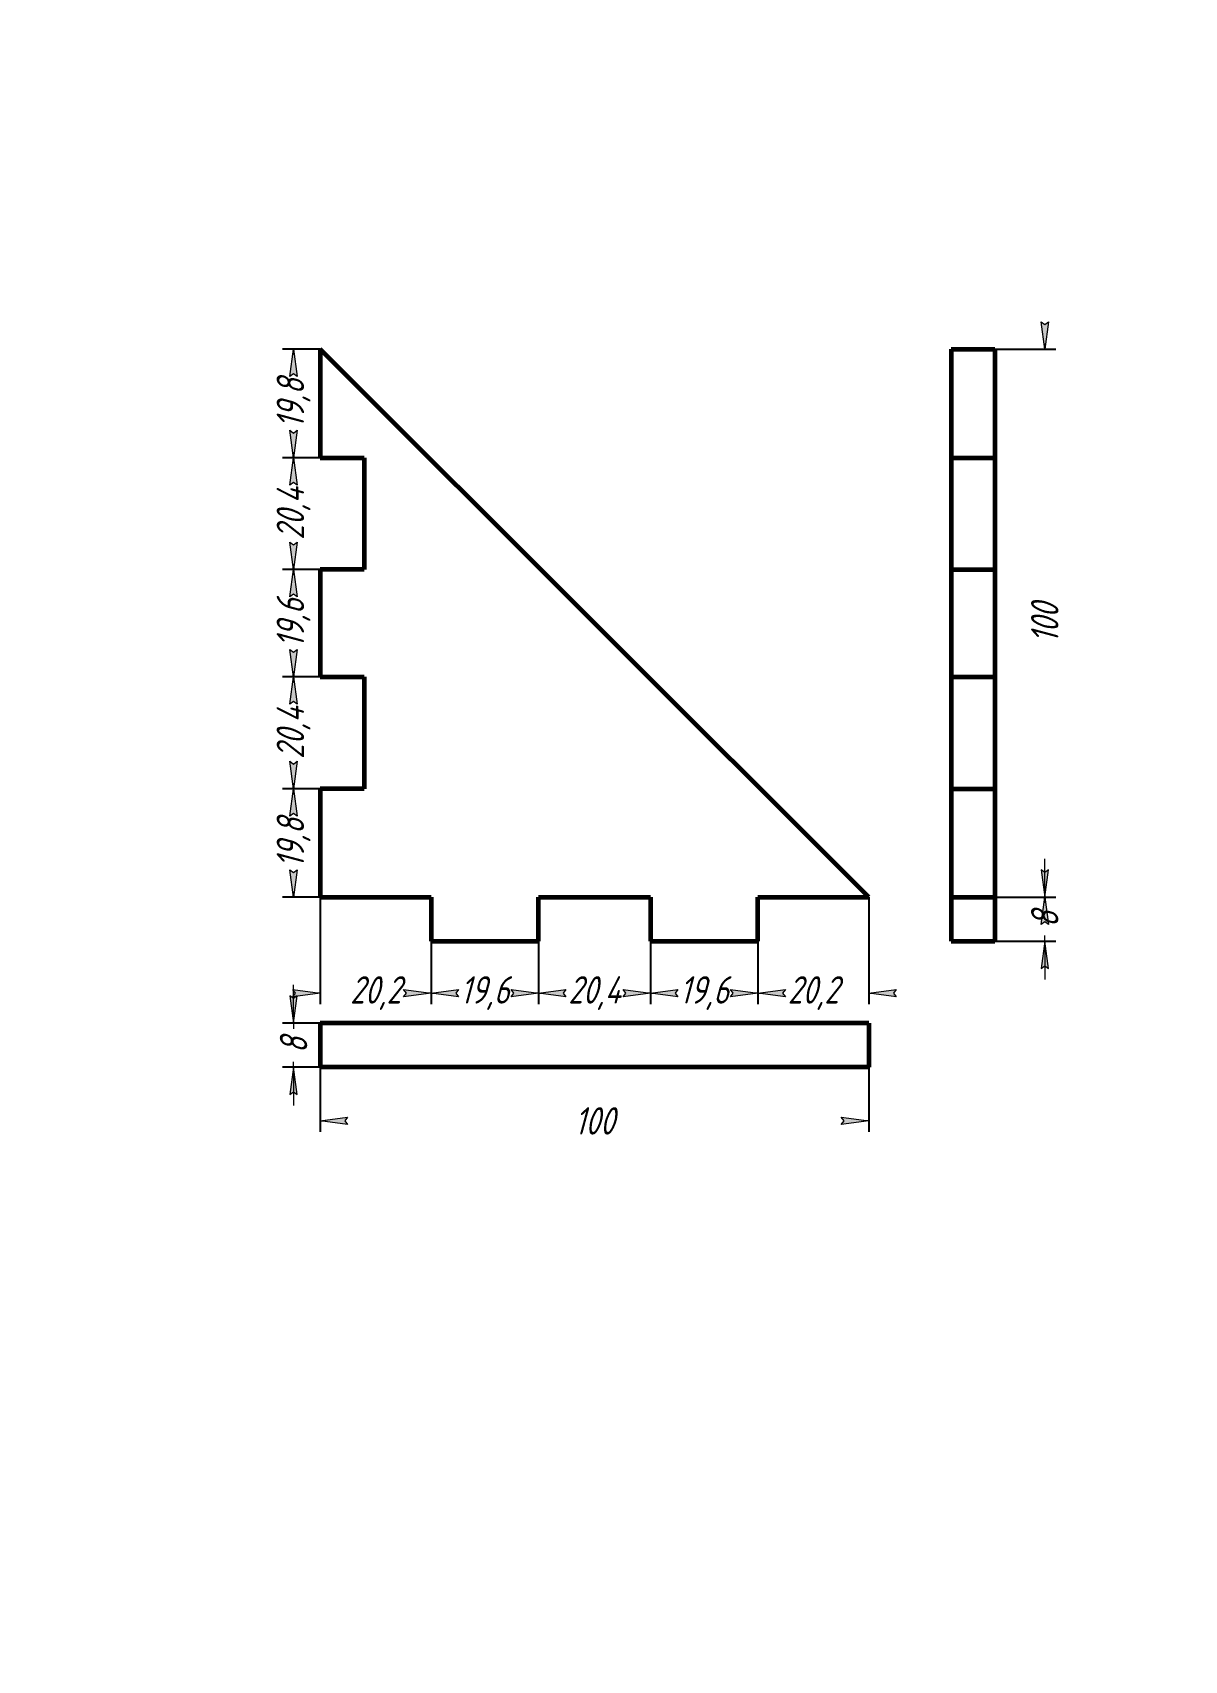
# Model space of a CAD drawing. Header units: millimetres. Extents: x 0 to 210, y 0 to 297.
import ezdxf

# ---------------------------------------------------------------- set-up
doc = ezdxf.new("R2010")
doc.units = ezdxf.units.MM
doc.linetypes.add('K5LT_BASIC', pattern=[0])
doc.linetypes.add('K5LT_THIN', pattern=[0])
doc.layers.add('Системный слой', color=7, linetype='Continuous')
doc.styles.add('KDIMTEXTSTYLE', font='GOST_AU.SHX', dxfattribs={"width": 0.96, "oblique": 15, "height": 5})
doc.dimstyles.new('KDIMSTYLE (1.00)', dxfattribs={"dimtxt": 5, "dimasz": 1, "dimexe": 2, "dimexo": 0, "dimgap": 1, "dimtad": 1, "dimtxsty": 'KDIMTEXTSTYLE', "dimsah": 1, "dimcen": 0, "dimdle": 1, "dimadec": 0, "dimazin": 0, "dimtfac": 0.667, "dimtmove": 0, "dimatfit": 3, "dimfxl": 1, "dimtvp": 1, "dimtolj": 1, "dimtzin": 0, "dimarcsym": 0})

# ---------------------------------------------------------------- blocks, each defined once
blk = doc.blocks.new('KDIMARROW_01')
at = {"layer": 'Системный слой'}
blk.add_hatch(color=0, dxfattribs=at).paths.add_polyline_path([(-5, -0.6582624912261956), (0, 0), (-5, 0.658262491226197), (-4.5, 6e-16)])
at = {"layer": 'Системный слой', "color": 0, "linetype": 'K5LT_THIN', "lineweight": 18}
for p, q in [((-4.5, 6e-16), (-5, 0.658262491226197)), ((-5, 0.658262491226197), (0, 0)), ((0, 0), (-5, -0.6582624912261956)), ((-5, -0.6582624912261956), (-4.5, 6e-16)), ((0, 0), (-1, 0))]:
    blk.add_line(p, q, dxfattribs=at)
blk = doc.blocks.new('KDIMARROW_02')
at = {"layer": 'Системный слой'}
blk.add_hatch(color=0, dxfattribs=at).paths.add_polyline_path([(4.5, -6e-16), (5, 0.6582624912261956), (0, 0), (5, -0.658262491226197)])
at = {"layer": 'Системный слой', "color": 0, "linetype": 'K5LT_THIN', "lineweight": 18}
for p, q in [((0, 0), (-1, 0)), ((5, 0.6582624912261956), (0, 0)), ((0, 0), (5, -0.658262491226197)), ((0, 0), (7, -9e-16)), ((4.5, -6e-16), (5, 0.6582624912261956)), ((5, -0.658262491226197), (4.5, -6e-16))]:
    blk.add_line(p, q, dxfattribs=at)

msp = doc.modelspace()

# ---------------------------------------------------------------- linework, layer by layer
at = {"layer": 'Системный слой', "color": 150, "linetype": 'K5LT_BASIC', "lineweight": 60, "true_color": 0x0080ff}
for p, q in [((52.44428141616618, 239.2389870590004), (52.44428141616618, 219.4389870590005)), ((152.4442814161662, 139.2389870590004), (52.44428141616618, 239.2389870590004)), ((167.4442814161662, 239.2389870590004), (175.4442814161662, 239.2389870590004)), ((167.4442814161662, 239.2389870590004), (167.4442814161662, 219.4389870590005)), ((175.4442814161662, 239.2389870590004), (175.4442814161662, 219.4389870590005)), ((52.44428141616618, 219.4389870590005), (60.44428141616617, 219.4389870590005)), ((60.44428141616617, 219.4389870590005), (60.44428141616617, 199.0389870590004)), ((167.4442814161662, 219.4389870590005), (167.4442814161662, 199.0389870590004)), ((167.4442814161662, 219.4389870590005), (175.4442814161662, 219.4389870590005)), ((175.4442814161662, 219.4389870590005), (175.4442814161662, 199.0389870590004)), ((60.44428141616617, 199.0389870590004), (52.44428141616618, 199.0389870590004)), ((52.44428141616618, 199.0389870590004), (52.44428141616618, 179.4389870590004)), ((167.4442814161662, 199.0389870590004), (167.4442814161662, 179.4389870590004)), ((167.4442814161662, 199.0389870590004), (175.4442814161662, 199.0389870590004)), ((175.4442814161662, 199.0389870590004), (175.4442814161662, 179.4389870590004)), ((52.44428141616618, 179.4389870590004), (60.44428141616617, 179.4389870590004)), ((60.44428141616617, 179.4389870590004), (60.44428141616617, 159.0389870590004)), ((167.4442814161662, 179.4389870590004), (167.4442814161662, 159.0389870590004)), ((167.4442814161662, 179.4389870590004), (175.4442814161662, 179.4389870590004)), ((175.4442814161662, 179.4389870590004), (175.4442814161662, 159.0389870590004)), ((52.44428141616618, 159.0389870590004), (52.44428141616618, 139.2389870590004)), ((60.44428141616617, 159.0389870590004), (52.44428141616618, 159.0389870590004)), ((167.4442814161662, 159.0389870590004), (175.4442814161662, 159.0389870590004)), ((167.4442814161662, 159.0389870590004), (167.4442814161662, 139.2389870590004)), ((175.4442814161662, 159.0389870590004), (175.4442814161662, 139.2389870590004)), ((52.44428141616618, 139.2389870590004), (72.64428141616617, 139.2389870590004)), ((72.64428141616617, 139.2389870590004), (72.64428141616617, 131.2389870590004)), ((92.24428141616616, 139.2389870590004), (112.6442814161662, 139.2389870590004)), ((92.24428141616616, 131.2389870590004), (92.24428141616616, 139.2389870590004)), ((112.6442814161662, 139.2389870590004), (112.6442814161662, 131.2389870590004)), ((132.2442814161662, 139.2389870590004), (152.4442814161662, 139.2389870590004)), ((132.2442814161662, 131.2389870590004), (132.2442814161662, 139.2389870590004)), ((167.4442814161662, 139.2389870590004), (175.4442814161662, 139.2389870590004)), ((167.4442814161662, 139.2389870590004), (167.4442814161662, 131.2389870590004)), ((175.4442814161662, 139.2389870590004), (175.4442814161662, 131.2389870590004)), ((72.64428141616617, 131.2389870590004), (92.24428141616616, 131.2389870590004)), ((112.6442814161662, 131.2389870590004), (132.2442814161662, 131.2389870590004)), ((167.4442814161662, 131.2389870590004), (175.4442814161662, 131.2389870590004)), ((152.4442814161662, 116.2389870590004), (52.44428141616618, 116.2389870590004)), ((52.44428141616618, 116.2389870590004), (52.44428141616618, 108.2389870590004)), ((152.4442814161662, 116.2389870590004), (152.4442814161662, 108.2389870590004)), ((152.4442814161662, 108.2389870590004), (52.44428141616618, 108.2389870590004))]:
    msp.add_line(p, q, dxfattribs=at)

# ---------------------------------------------------------------- dimensions: what is measured, and where the dimension line sits
at = {"layer": 'Системный слой', "color": 7}
for base, p1, p2, location, override in [((47.58614549714911, 239.2389870590004), (52.44428141616618, 219.4389870590005), (52.44428141616618, 239.2389870590004), (47.58614549714911, 229.3389870590004), {"dimexo": 0, "dimpost": '\\H5.0;\\W0.965;\\Q15;<>', "dimblk1": 'KDIMARROW_01', "dimblk2": 'KDIMARROW_01', "dimse1": 0, "dimse2": 0, "dimclrt": 7, "dimtolj": 1}), ((184.5393072269163, 139.2389870590004), (175.4442814161662, 239.2389870590004), (175.4442814161662, 139.2389870590004), (184.5393072269163, 189.2389870590004), {"dimexo": 0, "dimpost": '\\H5.0;\\W0.965;\\Q15;<>', "dimblk1": 'KDIMARROW_01', "dimblk2": 'KDIMARROW_01', "dimse1": 0, "dimse2": 0, "dimclrt": 7, "dimtolj": 1}), ((47.58614549714911, 219.4389870590005), (60.44428141616617, 199.0389870590004), (60.44428141616617, 219.4389870590005), (47.58614549714911, 209.2389870590004), {"dimexo": 0, "dimpost": '\\H5.0;\\W0.965;\\Q15;<>', "dimblk1": 'KDIMARROW_01', "dimblk2": 'KDIMARROW_01', "dimse1": 0, "dimse2": 0, "dimclrt": 7, "dimtolj": 1}), ((47.58614549714911, 199.0389870590004), (52.44428141616618, 179.4389870590004), (52.44428141616618, 199.0389870590004), (47.58614549714911, 189.2389870590004), {"dimexo": 0, "dimpost": '\\H5.0;\\W0.965;\\Q15;<>', "dimblk1": 'KDIMARROW_01', "dimblk2": 'KDIMARROW_01', "dimse1": 0, "dimse2": 0, "dimclrt": 7, "dimtolj": 1}), ((47.58614549714911, 179.4389870590004), (60.44428141616617, 159.0389870590004), (60.44428141616617, 179.4389870590004), (47.58614549714911, 169.2389870590004), {"dimexo": 0, "dimpost": '\\H5.0;\\W0.965;\\Q15;<>', "dimblk1": 'KDIMARROW_01', "dimblk2": 'KDIMARROW_01', "dimse1": 0, "dimse2": 0, "dimclrt": 7, "dimtolj": 1}), ((47.58614549714911, 159.0389870590004), (52.44428141616618, 139.2389870590004), (52.44428141616618, 159.0389870590004), (47.58614549714911, 149.1389870590004), {"dimexo": 0, "dimpost": '\\H5.0;\\W0.965;\\Q15;<>', "dimblk1": 'KDIMARROW_01', "dimblk2": 'KDIMARROW_01', "dimse1": 0, "dimse2": 0, "dimclrt": 7, "dimtolj": 1}), ((184.5393072269163, 139.2389870590004), (175.4442814161662, 131.2389870590004), (175.4442814161662, 139.2389870590004), (184.5393072269163, 135.2389870590004), {"dimexo": 0, "dimpost": '\\H5.0;\\W0.965;\\Q15;<>', "dimblk1": 'KDIMARROW_02', "dimblk2": 'KDIMARROW_02', "dimse1": 0, "dimse2": 0, "dimclrt": 7, "dimtolj": 1}), ((47.58614549714911, 116.2389870590004), (52.44428141616618, 108.2389870590004), (52.44428141616618, 116.2389870590004), (47.58614549714911, 112.2389870590004), {"dimexo": 0, "dimpost": '\\H5.0;\\W0.965;\\Q15;<>', "dimblk1": 'KDIMARROW_02', "dimblk2": 'KDIMARROW_02', "dimse1": 0, "dimse2": 0, "dimclrt": 7, "dimtolj": 1})]:
    msp.add_linear_dim(base=base, p1=p1, p2=p2, angle=90, location=location, dimstyle='KDIMSTYLE (1.00)', override=override, dxfattribs=at).render()
for base, p1, p2, location in [((52.44428141616618, 121.7558371974951), (72.64428141616617, 139.2389870590004), (52.44428141616618, 139.2389870590004), (62.54428141616618, 121.7558371974951)), ((92.24428141616616, 121.7558371974951), (112.6442814161662, 139.2389870590004), (92.24428141616616, 139.2389870590004), (102.4442814161662, 121.7558371974951)), ((132.2442814161662, 121.7558371974951), (152.4442814161662, 139.2389870590004), (132.2442814161662, 139.2389870590004), (142.3442814161662, 121.7558371974951)), ((72.64428141616617, 121.7558371974951), (92.24428141616616, 131.2389870590004), (72.64428141616617, 131.2389870590004), (82.44428141616618, 121.7558371974951)), ((112.6442814161662, 121.7558371974951), (132.2442814161662, 131.2389870590004), (112.6442814161662, 131.2389870590004), (122.4442814161662, 121.7558371974951)), ((152.4442814161662, 98.44226844677584), (52.44428141616618, 108.2389870590004), (152.4442814161662, 108.2389870590004), (102.4442814161662, 98.44226844677584))]:
    msp.add_linear_dim(base=base, p1=p1, p2=p2, location=location, dimstyle='KDIMSTYLE (1.00)', override={"dimexo": 0, "dimpost": '\\H5.0;\\W0.965;\\Q15;<>', "dimblk1": 'KDIMARROW_01', "dimblk2": 'KDIMARROW_01', "dimse1": 0, "dimse2": 0, "dimclrt": 7, "dimtolj": 1}, dxfattribs=at).render()

doc.saveas('drawing.dxf')
